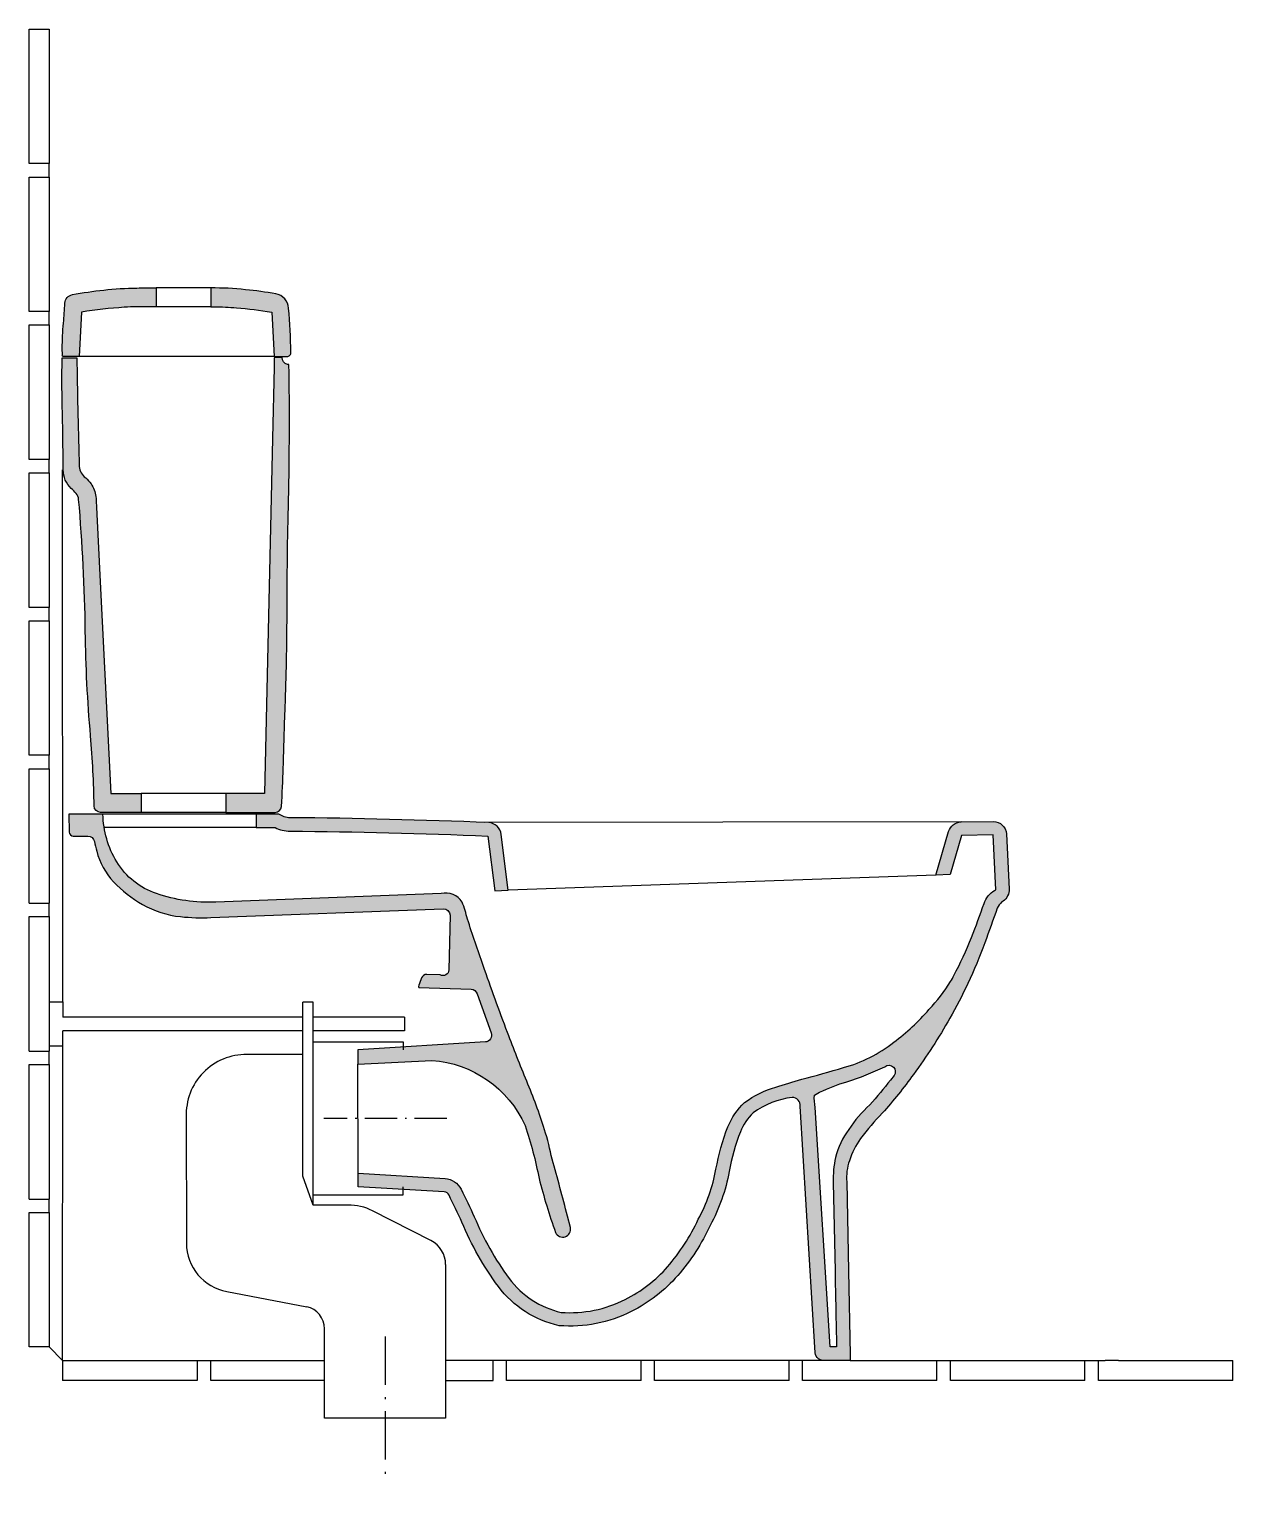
# Model space of a CAD drawing. Header units: millimetres. Extents: x -25 to 870, y -78 to 1005.
import ezdxf

# ---------------------------------------------------------------- set-up
doc = ezdxf.new("R2010")
doc.units = ezdxf.units.MM
doc.linetypes.add('ACAD_ISO10W100', pattern=[18.5, 12, -3, 0.5, -3])
doc.layers.add('ceco.net 350', color=7, linetype='Continuous')

msp = doc.modelspace()

# ---------------------------------------------------------------- hatches: boundary and pattern name
at = {"layer": 'ceco.net 350', "linetype": 'Continuous'}
for points in [[(14.1633193933103, 794.5473706680859), (12.4310217005459, 761.5428827964897), (0.7613262988579663, 761.5428827964897, -0.2543169581416311), (0.0367763082995225, 761.9368972114353, -0.03290280095361904), (0.7507050897620502, 786.4506004579089, 0.009369915105616777), (1.883597228357758, 801.2973759204688, -0.345604559775619), (7.385366890057412, 807.5333836038644, -0.01837881418855372), (30.72876030917905, 810.956625726838, -0.0233429793360284), (55.24195630506256, 812.4827819351158, -0.006626513951667081), (69.61879648986178, 812.5151009401234), (69.62798340086738, 798.4162406679861), (64.18218664473534, 798.5169430390142, 0.02008664090800054), (46.00391721582309, 798.1228086515766, 0.02499382807906347)], [(110.3853637327556, 812.5312957998176, -0.0280617455675792), (136.1869730033086, 811.2436544782358, -0.01416022164989034), (158.6069640779697, 808.2146114816496, -0.340204325065017), (168.1873478068064, 797.4125620491159, -0.01566477609744444), (169.8886190350768, 764.6064653328976, -0.4321422448474967), (167.004819033993, 761.5421803561803), (157.5245003585824, 761.5429101575137), (155.5730476222689, 794.5476221173303, -1.044101000882685e-06), (155.5743032283917, 794.547411807398, 1.270965575744075), (155.5730473134972, 794.5476273395561), (155.5730476222689, 794.5476221173303, 0.02163160892409932), (129.4076434014842, 797.7742640071865, 0.01733668569453071), (112.9055359549966, 798.5135784933409), (110.3853637327556, 798.5390365764542)]]:
    msp.add_hatch(color=256, dxfattribs=at).paths.add_polyline_path(points)
h = msp.add_hatch(color=256, dxfattribs=at)
edge = h.paths.add_edge_path()
edge.add_line((36.08337222463888, 436.5429008280407), (58.50753567940592, 436.5429008280189))
edge.add_line((58.50753567940592, 436.5429008280189), (58.52001197774371, 422.5429008280189))
edge.add_line((58.52001197774371, 422.5429008280189), (28.35017886367677, 422.5429008280462))
edge.add_arc((28.35017886368165, 427.345818235669), 4.802917407622829, 180.7706270103007, 269.9999999999418, ccw=False)
edge.add_arc((-684.7836793371162, 417.7536046556185), 708.3954492995092, 0.7706270103061004, 5.000586250819353)
edge.add_arc((1069.300508251069, 571.2341711348474), 1052.390631243408, 180.7705756358109, 185.0005862508184, ccw=False)
edge.add_arc((-1315.603508856658, 539.1574674817714), 1332.729090224221, 0.7705756358110586, 5.000343950044411)
edge.add_arc((4.660666800937389, 654.6736020062935), 7.421023825952618, 5.000343950034898, 41.36044039540521)
edge.add_arc((-36.07868438875764, 618.8069932042001), 61.69908903022929, 41.36044039542858, 46.40341347181683)
edge.add_arc((19.56007799259656, 677.2404199080718), 18.98633242672001, 180.491650459217, 226.4034134718065, ccw=False)
edge.add_arc((-4326.654917182118, 639.9449844651201), 4327.38867829042, 0.4916504592180893, 1.251955941215497)
edge.add_arc((441.7772467686435, 744.1554049408284), 442.1820690552843, 177.8611960435973, 181.251955941213, ccw=False)
edge.add_line((-0.09677499644931231, 760.6578618232015), (10.67504111077324, 760.6578618232015))
edge.add_line((10.67504111077324, 760.6578618232015), (10.77292011109785, 756.2658460966031))
edge.add_arc((5833.193030997431, 847.7328700212784), 5823.138514934988, 180.9000112134954, 181.6533154738539)
edge.add_arc((23.44984335631148, 680.4383237858169), 10.99432975244181, 183.7206735714358, 235.8769965829317)
edge.add_arc((-11.54346232149845, 641.5264261209875), 41.46790370703045, 37.74356129267369, 45.96200514118448, ccw=False)
edge.add_arc((4.526919865752397, 655.0228477685918), 20.51558188935715, 6.814457488862217, 35.41017800022178, ccw=False)
edge.add_arc((-829.3932485940453, 604.5687378372235), 855.9263902977009, 2.666249035900023, 3.5426088412780814, ccw=False)
edge.add_line((25.60655896342905, 644.3847482442688), (28.14597409603994, 594.0062621227116))
edge.add_line((28.14597409603994, 594.0062621227116), (36.0832184928895, 436.5429008280407))
edge.add_arc((36.08329535876419, 436.5429188665167), 7.895409619904525e-05, 193.206886940104, 346.7931130598961)
h = msp.add_hatch(color=256, dxfattribs=at)
edge = h.paths.add_edge_path()
edge.add_line((163.3518577185132, 760.6805508058023), (157.5047403034059, 760.6578618232015))
edge.add_line((157.5047403034059, 760.6578618232015), (157.3492788983913, 753.6947811871432))
edge.add_line((157.3492788983913, 753.6947811871432), (156.1630683383482, 700.5646825560761))
edge.add_line((156.1630683383482, 700.5646825560761), (152.2352645966712, 524.6392547539654))
edge.add_line((152.2352645966712, 524.6392547539654), (150.2683790086612, 436.5429008280735))
edge.add_line((150.2683790086612, 436.5429008280735), (121.4685659571096, 436.5172354666665))
edge.add_line((121.4685659571096, 436.5172354666665), (121.4810193833964, 422.5429008279607))
edge.add_line((121.4810193833964, 422.5429008279607), (158.0570892506275, 422.542900827928))
edge.add_arc((158.0570892506319, 427.3352456939086), 4.792344865980624, 269.999999999948, 356.1468841127561)
edge.add_arc((-529.9155377667153, 473.6709734813398), 694.3235879541679, 356.1468841127546, 358.5166582958395)
edge.add_arc((3809.621735949843, 361.2987325741022), 3646.668380536658, 177.8022490720109, 178.5166582958388, ccw=False)
edge.add_arc((-1679.664432149386, 571.9600435452944), 1846.658555230557, 357.8022490720115, 359.9077583482659)
edge.add_arc((4052.287398888362, 562.7320486416713), 3885.300703978019, 178.6394572442393, 179.907758348266, ccw=False)
edge.add_arc((-2258.093336269287, 712.6062094061042), 2426.859567015868, 358.6394572442398, 361.0137461590122)
edge.add_line((168.3863769255677, 755.542900828068), (167.2348243958349, 755.708549025956))
edge.add_arc((168.596556084507, 760.7742500944174), 5.245535292698412, 181.0235102842404, 254.95377599513148, ccw=False)
h = msp.add_hatch(color=256, dxfattribs=at)
edge = h.paths.add_edge_path()
edge.add_line((377.6882501971068, 113.7795281497092), (375.5018287196672, 122.3640923682797))
edge.add_arc((-910.1621205931999, -205.0844769445215), 1326.708090013685, 14.28899129292258, 16.17982735776024)
edge.add_arc((173.4860782715618, 127.8540597805936), 194.0241378270468, 10.91911440801015, 17.61728722549669)
edge.add_arc((-65.55998861033731, 52.01363561198434), 444.812475179002, 17.60883528186291, 22.55400709155705)
edge.add_arc((1644.419451355798, 758.9408266546576), 1405.533061370166, 200.8479750950814, 202.4313314777276, ccw=False)
edge.add_arc((1972.079829395821, 880.1502397744521), 1754.881203815939, 199.0029780541346, 200.7390134188605, ccw=False)
edge.add_arc((4733.343957846025, 1836.606064448424), 4677.102469675277, 198.6209163163463, 199.0668656270225, ccw=False)
edge.add_arc((199.2001894566546, 318.8762449963551), 104.7380732522265, 13.4188289455025, 20.65174920747977)
edge.add_arc((284.8561340020982, 347.7556174605622), 14.7491277111617, 33.12713836938847, 102.6646469580114)
edge.add_line((281.6224728331836, 362.1458990312894), (114.0793156388227, 355.7501586461458))
edge.add_arc((109.3622717450729, 479.3180927698506), 123.6579348311131, 251.3796211568719, 272.18612978496583, ccw=False)
edge.add_arc((87.4643119396718, 414.3260989040965), 55.07601366900809, 211.315152387217, 251.37962115687418, ccw=False)
edge.add_arc((100.688435271477, 422.3712827717003), 70.55510993973233, 180.9686971636133, 211.3151523872164, ccw=False)
edge.add_line((30.14340900868956, 421.1784675343988), (4.864633211142063, 421.2161042435491))
edge.add_line((4.864633211142063, 421.2161042435491), (5.081221523256318, 407.9082536519982))
edge.add_arc((8.158859108727526, 407.9583429076104), 3.078045165528413, 180.9324195945319, 268.547949938995)
edge.add_line((8.080860392445175, 404.8812861578426), (18.94795972527027, 404.8806587106046))
edge.add_arc((18.94767183866804, 399.894594382507), 4.986064336408688, 11.38373836262491, 89.99669184226627, ccw=False)
edge.add_arc((177.5536307913842, 431.8283225939869), 156.8027276511556, 191.3837383626314, 194.0676298323438)
edge.add_arc((74.87100736709044, 406.097893910618), 50.94538915483191, 194.0676298323422, 223.6146811595102)
edge.add_arc((106.549711535817, 436.2805982210216), 94.70079953228064, 223.6146811595117, 240.1995198074946)
edge.add_arc((95.16657359034888, 416.4049051810572), 71.79623659594756, 240.1995198074927, 264.1509142156661)
edge.add_arc((103.9715397728654, 502.3557176075587), 158.1968707733129, 264.1509142156675, 272.2992009421155)
edge.add_line((110.3180593030083, 344.2862024810747), (283.0218257544657, 350.811253169868))
edge.add_arc((283.2116723929244, 345.7864294445425), 5.028408815592434, 2.3732999025717163, 92.16370572755761, ccw=False)
edge.add_line((288.2357680197583, 345.9946561218803), (287.3292128027442, 305.3644403929211))
edge.add_arc((282.9933403930841, 305.4611838554592), 4.336951561914849, 240.1967645168344, 358.72180912907993, ccw=False)
edge.add_line((280.8377758782335, 301.6978488354653), (270.9028560746283, 302.006949617009))
edge.add_arc((270.7784723518025, 298.0090874797228), 3.999796617235788, 88.21795651471074, 158.7845174748243)
edge.add_arc((-39906.43697193813, 15894.21532956481), 43094.14737936405, 338.7767500058859, 338.78451747485286, ccw=False)
edge.add_arc((267.487993393187, 293.0190878216824), 2.738486014333585, 158.7767500058409, 197.6599758564725)
edge.add_line((264.8785622784435, 292.188320159752), (303.779554649007, 290.9785301105767))
edge.add_arc((303.6240049525013, 285.9768047607195), 5.004143501488281, 18.569342659493316, 88.21872075430463, ccw=False)
edge.add_line((308.3676274407808, 287.5703849664751), (318.795434044272, 258.5689203036491))
edge.add_arc((314.0166578223867, 256.8506569392808), 5.078300027389735, -85.29079464143081, 19.776625388538378, ccw=False)
edge.add_line((314.4335793031405, 251.7895001893794), (219.6949374601627, 246.0234613830544))
edge.add_line((219.6949374601627, 246.0234613830544), (219.6949374601627, 235.306109651945))
edge.add_line((219.6949374601627, 235.306109651945), (274.595718588138, 238.0270153259553))
edge.add_arc((269.0712919250905, 156.1483534442994), 82.06481926797815, 24.08115868507258, 86.14005257879808, ccw=False)
edge.add_arc((62.8583881876786, 94.41383557715099), 296.8230236472806, 10.858274121077272, 18.711031416721426, ccw=False)
edge.add_arc((797.1639168616501, 263.0132230236808), 456.9098602021292, 194.2776781537299, 199.562537090629)
edge.add_arc((371.9340999422857, 112.5606736611296), 5.8810542002269, 205.5566599994596, 371.9175194186103)
edge.add_arc((377.686134016448, 113.7772585067673), 0.003103143513274952, 316.7226672462969, 407.0039919857505)
h = msp.add_hatch(color=256, dxfattribs=at)
edge = h.paths.add_edge_path()
edge.add_line((331.3877826572207, 364.6180113029695), (326.2629040880329, 406.1685418257039))
edge.add_arc((316.3380908615196, 404.9444067312095), 10.00002121551482, 7.031398628294682, 86.66026825164883)
edge.add_arc((131.3440165309724, -4119.722153269019), 4538.445291436949, 87.65652713848954, 89.52181261633443)
edge.add_arc((169.0978264368146, 432.2078359103902), 13.64331676916309, 232.95676489282891, 270.5180715031716, ccw=False)
edge.add_line((160.8788536830198, 421.3179975582334), (144.0379187404997, 421.2469602940364))
edge.add_line((144.0379187404997, 421.2469602940364), (144.0800996719481, 411.2470492559805))
edge.add_line((144.0800996719481, 411.2470492559805), (158.0471171002973, 411.3059639605672))
edge.add_arc((169.0978264371978, 432.2078359102951), 23.64331676925814, 242.1348281358939, 270.2784891420687)
edge.add_arc((131.3440165311413, -4119.722153262099), 4528.445291430029, 87.65872364190773, 89.52086345347192, ccw=False)
edge.add_line((316.3382976812754, 404.9429032273365), (321.3699028241899, 364.1485975191099))
edge.add_line((321.3699028241899, 364.1485975191099), (331.3877870634224, 364.6180109684228))
edge.add_line((331.3877870634224, 364.6180109684228), (331.3877826572207, 364.6180113029695))
h = msp.add_hatch(color=256, dxfattribs=at)
edge = h.paths.add_edge_path()
edge.add_arc((619.0339031870985, 322.0501355183317), 48.45770503931899, 328.5591340693773, 334.5975006803997)
edge.add_arc((420.2492928560503, 430.6166472572388), 274.8934088897769, 331.9293959133795, 338.4238166281004)
edge.add_arc((141.9162002307095, 540.6827027528739), 574.1990169607831, 338.4238166281046, 341.1191342067335)
edge.add_arc((702.2513734109526, 349.0461309957689), 18.00034299982097, 120.9654280805781, 161.1191341691696, ccw=False)
edge.add_arc((9997.84572976689, -15142.58666098495), 18084.50971806972, 120.961988055808, 120.96542811845859, ccw=False)
edge.add_line((693.9208906628392, 365.0396670918562), (691.9593702271723, 405.7420726517648))
edge.add_line((691.9593702271723, 405.7420726517648), (668.493315921749, 405.4502866637849))
edge.add_line((668.493315921749, 405.4502866637849), (659.9913702548747, 376.3083423976641))
edge.add_line((659.9913702548747, 376.3083423976641), (649.4344078618833, 375.8281821765413))
edge.add_line((649.4344078618833, 375.8281821765413), (658.8940741375827, 408.25288567196))
edge.add_arc((668.4938897344651, 405.4522108140511), 10.00001195768637, 91.8377592422799, 163.7357874769513, ccw=False)
edge.add_line((668.1731948497672, 415.4470791946151), (691.9638044974472, 415.7429008291492))
edge.add_arc((692.0864987570421, 405.8755655998567), 9.868098013729682, 3.759721095627981, 90.71240115092041, ccw=False)
edge.add_line((701.9333587710735, 406.5226407675509), (703.9093125497511, 365.5207370376702))
edge.add_arc((693.4012337754853, 365.1565297473645), 10.51438854505999, -55.77194687225199, 1.9850622578741195, ccw=False)
edge.add_arc((704.4339171635171, 348.5864978923742), 9.39365497209841, 123.0168163874152, 130.7145129524204)
edge.add_arc((709.6323637640702, 343.6291444073886), 16.55715845092659, 133.16053033031, 152.0798240387553)
edge.add_arc((-1521.89855225038, 1121.518649463216), 2346.861876939649, 340.1713259958959, 340.8431107121219, ccw=False)
edge.add_arc((304.5466119022526, 468.0417875086382), 407.0679762104616, 334.88602842254284, 339.493838141161, ccw=False)
edge.add_arc((304.9235944433566, 468.6063869096027), 406.9668125352778, 330.6939629463808, 334.7915285023934, ccw=False)
edge.add_arc((272.7168223578926, 490.8509220048925), 445.9546174395334, 323.83250742008045, 330.22716293116423, ccw=False)
edge.add_arc((360.2332703342294, 423.7278626217425), 335.700094649028, 317.96963276787557, 324.2661117640332, ccw=False)
edge.add_arc((740.7385771248049, 70.99936023886961), 183.2391149084504, 135.7034495573201, 143.4806670621365)
edge.add_arc((640.639580244451, 145.6615638941284), 58.3645325837979, 143.9071401924997, 162.2121826273138)
edge.add_arc((623.664223968372, 150.7538841545818), 40.64642329783463, 161.7371776520528, 184.3274475422154)
edge.add_line((583.133679536475, 147.686850577853), (584.4391172326232, 81.52772944163735))
edge.add_arc((-146101.5468309091, -2846.256897730273), 146715.2016540943, 1.1174695362673788, 1.1434455069364162, ccw=False)
edge.add_line((585.7514008343387, 15.02496064954539), (566.9788827051343, 14.9912739330066))
edge.add_arc((565.983577268679, 21.14565477143415), 6.234343302725767, 184.6988579347091, 279.18651199996566, ccw=False)
edge.add_line((559.7701874698305, 20.63494582907333), (548.542671104593, 203.97095517044))
edge.add_arc((542.7005983373691, 204.6292116689761), 5.879040383889485, 353.5713028208011, 450.7211030866769)
edge.add_arc((549.7676421140674, 149.969511471785), 60.95799448847148, 96.72746399315658, 126.359031200709)
edge.add_arc((541.5312557633209, 169.6154418640085), 40.56496349007082, 133.459255340812, 157.5771518088488)
edge.add_arc((663.3783739262456, 124.6085996642772), 170.4367569170653, 159.2155976673443, 169.6055322562935)
edge.add_arc((360.3050200681928, 180.573758247789), 137.760779694228, 331.77306275971085, 349.45374701048144, ccw=False)
edge.add_arc((333.1027605796097, 185.2044557931988), 164.1536160289649, 319.2719912839479, 334.8410672217144, ccw=False)
edge.add_arc((372.2339059211713, 152.7019863374769), 113.29615960922, 296.57563201980474, 318.8163444047598, ccw=False)
edge.add_arc((377.5474475028965, 140.5324334202076), 100.0376154200273, 265.29228613268117, 296.9721231598183, ccw=False)
edge.add_arc((385.3607432310724, 115.3691922891596), 76.2397809071754, 216.5272621326357, 257.867426144383, ccw=False)
edge.add_arc((508.0883735616859, 205.5237843070917), 228.5217584931413, 202.5631774619469, 216.3762608711844, ccw=False)
edge.add_arc((-652.0513737888676, -327.6602907791554), 1048.465251302244, 25.14475360440017, 26.35736109485593)
edge.add_arc((283.5143823209549, 135.8911010109387), 4.356455804438674, 26.35736109486222, 85.95332610073254)
edge.add_line((283.8218133963874, 140.2366957124596), (219.8040741854747, 144.1869294361659))
edge.add_line((219.8040741854747, 144.1869294361659), (219.8040741854747, 154.2092033493227))
edge.add_line((219.8040741854747, 154.2092033493227), (284.4696043545027, 150.2157432100103))
edge.add_arc((283.5143823209511, 135.8911010109328), 14.35645580444464, 26.35736109484168, 86.18494601868798, ccw=False)
edge.add_arc((-652.0513737875552, -327.6602907784435), 1058.465251300752, 25.132391206892294, 26.35736109485248, ccw=False)
edge.add_arc((508.088373561671, 205.5237843070756), 218.5217584931225, 202.5048991554807, 216.3727230247457)
edge.add_arc((385.3607432310711, 115.3691922891542), 66.23978090717235, 216.5383871270764, 257.3109773520868)
edge.add_arc((377.5474475028968, 140.5324334202087), 90.03761542003, 265.7089454136274, 296.994070261491)
edge.add_arc((372.2339059211557, 152.7019863374693), 103.2961596092205, 296.5563780119046, 318.7944518535404)
edge.add_arc((333.1027605796053, 185.2044557932273), 154.1536160289861, 319.2868795452958, 334.9409160929724)
edge.add_arc((360.305020068169, 180.5737582477824), 127.7607796942467, 331.6533380766583, 349.4480033071755)
edge.add_arc((663.378373926251, 124.608599664278), 180.4367569170705, 159.1720459918522, 169.6011870588009, ccw=False)
edge.add_arc((541.5312557633166, 169.6154418640004), 50.56496349006983, 132.7547386948754, 157.7457872128836, ccw=False)
edge.add_arc((549.1796055865426, 150.9397863893338), 69.828087639249, 105.65491409479839, 126.9500466552403, ccw=False)
edge.add_arc((662.4360589897275, -184.7746136887378), 424.0526085262098, 105.4129707369203, 108.15059971478149, ccw=False)
edge.add_arc((178.5349060761627, 1606.900770517986), 1431.826908111933, 285.0254697637811, 286.3157040196012)
edge.add_arc((551.682112699357, 337.0521011281677), 108.2978222393661, 285.5847105343426, 307.8537980199634)
edge.add_arc((516.0287312661102, 387.1884078615059), 169.7831950397141, 306.9713234638514, 319.064797807921)
edge.add_arc((559.8887204739084, 357.7545830162765), 117.543867551911, 315.8940904772095, 328.7487127856721)
edge = h.paths.add_edge_path(flags=16)
edge.add_arc((614.5142705165583, 229.6971424775447), 4.764983472631873, -36.71309309922373, 129.7950929006439, ccw=False)
edge.add_line((618.334067366517, 226.8485955638535), (615.6427296381808, 223.4038211625248))
edge.add_arc((317.2162699675332, 457.5214704488954), 379.3012332420403, 318.29078844686757, 321.8855672241026, ccw=False)
edge.add_arc((663.6193148919544, 135.2060412207365), 94.29882099928209, 132.1183392239027, 146.8966983417908)
edge.add_arc((628.5163877212609, 153.4150479270093), 55.08819995308311, 142.8182268438124, 166.9014225642796)
edge.add_arc((641.7714190491022, 150.3308524351), 68.69731885675822, 166.9014225642785, 182.4719529156223)
edge.add_line((573.1380261950817, 147.3679141210614), (574.4410858382726, 81.32931186841051))
edge.add_arc((-146101.5461932345, -2846.25688511612), 146705.2010162949, 1.1214488289035103, 1.1434459515425033, ccw=False)
edge.add_line((575.5542414445554, 25.01692742168962), (570.8357834619601, 25.01320882715663))
edge.add_line((570.8357834619601, 25.01320882715663), (559.6506143154329, 203.1319012870954))
edge.add_arc((598.5680693942879, 210.1562429210722), 39.54629799621601, 176.9550609447629, 190.2313508383967, ccw=False)
edge.add_line((559.0776037041087, 212.2569106192805), (562.995212116055, 214.3678633630188))
edge.add_arc((627.9592398313342, 77.03672119394398), 151.9215834121479, 107.09737227515441, 115.3163303035524, ccw=False)
edge.add_arc((509.3516377398842, 450.9198282679886), 240.3332395429889, 287.9188352660265, 295.1430805153946)

# ---------------------------------------------------------------- linework, layer by layer
at = {"layer": 'ceco.net 350'}
for p, q in [((-24.7695953115217, 905), (-24.7695953115217, 1005)), ((-24.7695953115217, 974.5399836313372), (-24.7695953115217, 1005)), ((-24.7695953115217, 1005), (-9.769595311521698, 1005)), ((-9.769595311521698, 1005), (-9.769595311521698, 905)), ((-9.769595311521698, 905), (-24.7695953115217, 905)), ((-9.769595311521698, 895), (-9.769595311521698, 905)), ((-24.7695953115217, 795), (-24.7695953115217, 895)), ((-24.7695953115217, 879.9876435541555), (-24.7695953115217, 895)), ((-24.7695953115217, 895), (-9.769595311521698, 895)), ((-9.769595311521698, 895), (-9.769595311521698, 795)), ((110.3853637327556, 812.5312957998176), (69.61879648986178, 812.5151009401234)), ((-9.769595311521698, 795), (-24.7695953115217, 795)), ((-9.769595311521698, 785), (-9.769595311521698, 795)), ((110.3853637327556, 798.5390365764542), (69.62798340086738, 798.4162406679861)), ((-24.7695953115217, 685), (-24.7695953115217, 785)), ((-24.7695953115217, 785), (-9.769595311521698, 785)), ((-9.769595311521698, 785), (-9.769595311521698, 685)), ((157.5245003585824, 761.5429101575137), (12.4310217005459, 761.5428827964897)), ((-9.769595311521698, 685), (-24.7695953115217, 685)), ((-9.769595311521698, 675), (-9.769595311521698, 685)), ((-24.7695953115217, 575), (-24.7695953115217, 675)), ((-24.7695953115217, 675), (-9.769595311521698, 675)), ((-9.769595311521698, 675), (-9.769595311521698, 575)), ((-9.769595311521698, 575), (-24.7695953115217, 575)), ((-9.769595311521698, 565), (-9.769595311521698, 575)), ((-24.7695953115217, 465), (-24.7695953115217, 565)), ((-24.7695953115217, 565), (-9.769595311521698, 565)), ((-9.769595311521698, 565), (-9.769595311521698, 465)), ((-9.769595311521698, 465), (-24.7695953115217, 465)), ((-24.7695953115217, 355), (-24.7695953115217, 455)), ((-24.7695953115217, 455), (-9.769595311521698, 455)), ((-9.769595311521698, 455), (-9.769595311521698, 465)), ((-9.769595311521698, 455), (-9.769595311521698, 355)), ((121.4685659571096, 436.5172354666665), (58.50753567940592, 436.5429008280189)), ((121.4810193833964, 422.5429008279607), (58.52006197967239, 422.4867922788053)), ((144.0379187404997, 421.2469602940364), (30.14340900868956, 421.1784675343988)), ((144.0800996719481, 411.2470492559805), (31.01580816946989, 411.2470492559805)), ((-24.7695953115217, 355), (-9.769595311521698, 355)), ((-9.769595311521698, 345), (-9.769595311521698, 355)), ((-24.7695953115217, 245), (-24.7695953115217, 345)), ((-24.7695953115217, 345), (-9.769595311521698, 345)), ((-9.769595311521698, 345), (-9.769595311521698, 245)), ((-24.7695953115217, 245), (-9.769595311521698, 245)), ((-9.769595311521698, 235), (-9.769595311521698, 245)), ((-24.7695953115217, 135), (-24.7695953115217, 235)), ((-24.7695953115217, 235), (-9.769595311521698, 235)), ((-9.769595311521698, 235), (-9.769595311521698, 135)), ((219.8040741854747, 154.2092033493227), (219.6949374601627, 235.306109651945)), ((-24.7695953115217, 135), (-9.769595311521698, 135)), ((-9.769595311521698, 125), (-9.769595311521698, 135)), ((-24.7695953115217, 25), (-24.7695953115217, 125)), ((-24.7695953115217, 125), (-9.769595311521698, 125)), ((-9.769595311521698, 125), (-9.769595311521698, 25)), ((-9.769595311521698, 25), (-24.7695953115217, 25)), ((0, 15), (-9.769595311521698, 25)), ((0, 15), (0, 0)), ((0, 15), (5.281176070824586, 15)), ((5.281176070824586, 15), (194.8987466940598, 15)), ((100.2304046884783, 15), (100.2304046884783, 0)), ((110.2304046884783, 0), (110.2304046884765, 15)), ((585.7518877145449, 15), (284.8987466940598, 15)), ((320.2303953492737, 7.275957614183426e-12), (320.2303953492756, 15)), ((330.2304046884783, 6.366462912410498e-12), (330.2304046884783, 15)), ((430.2304046884783, 6.366462912410498e-12), (430.2304046884783, 15)), ((440.2304046884783, 7.275957614183426e-12), (440.2304046884801, 15)), ((540.2304046884783, 7.275957614183426e-12), (540.2304046884801, 15)), ((550.2304046884783, 7.275957614183426e-12), (550.2304046884801, 15)), ((585.7514008343387, 15.02496064954539), (775.2304046884783, 15)), ((650.2304046884783, 7.275957614183426e-12), (650.2304046884783, 15)), ((660.2304046884783, 7.275957614183426e-12), (660.2304046884783, 15)), ((760.2304046884783, 7.275957614183426e-12), (760.2304046884783, 15)), ((770.2304046884783, 7.275957614183426e-12), (770.2304046884783, 15)), ((785.2304046884783, 15), (775.2304046884783, 15)), ((785.2304046884783, 15), (870.2304046884783, 15)), ((870.2304046884783, 7.275957614183426e-12), (870.2304046884783, 15)), ((100.2304046884783, 0), (0, 0)), ((194.8987466940616, 1.818989403545856e-12), (110.2304046884783, 0)), ((284.898746694058, -9.094947017729282e-13), (320.2303953492737, 0)), ((430.2304046884783, 0), (330.2304046884783, 0)), ((540.2304046884783, 0), (440.2304046884783, 0)), ((650.2304046884783, 0), (550.2304046884783, 0)), ((760.2304046884783, 0), (660.2304046884783, 0)), ((785.2304046884783, 0), (770.2304046884783, 0)), ((870.2304046884783, 0), (785.2304046884783, 0))]:
    msp.add_line(p, q, dxfattribs=at)
at = {"layer": 'ceco.net 350', "ltscale": 0.5}
for p, q in [((0.2998832421781117, 281.5372173148207), (0, 677.1778636295021)), ((-9.769595311521698, 281.5372173148207), (0.2998832421781117, 281.5372173148207)), ((0.2998832421781117, 281.5372173148207), (0.2998832421781117, 270.2143247519252)), ((178.7685059702617, 151.952311294197), (178.7685059702617, 281.3211408415118)), ((186.3206658640684, 281.3211408415118), (178.7685059702617, 281.3211408415118)), ((186.3206658640665, 130.5644166977763), (186.3206658640684, 281.3211408415118)), ((178.7685059702617, 270.2143247519252), (0.2998832421781117, 270.2143247519252)), ((178.7685059702617, 260.1494400808078), (0.2998832421781117, 260.1494400808078)), ((0.2998832421781117, 248.8265475179142), (0.2998832421781117, 260.1494400808078)), ((254.289697080063, 270.2143247519252), (186.3206658640684, 270.2143247519252)), ((254.289697080063, 260.1494400808078), (186.3206658640684, 260.1494400808078)), ((186.3206658640665, 251.8910821389545), (253.2476747699056, 251.8910821389545)), ((253.2476747699056, 251.8910821389545), (253.2476747699056, 245.9997426459267)), ((-9.769595311521698, 248.8265475179142), (0.2998832421781117, 248.8265475179142)), ((0, 15), (0.2998832421781117, 248.8265475179142)), ((178.7685059702617, 242.5360386093962), (137.215892467415, 242.5360386093962)), ((92.0710467165718, 195.985991016385), (92.17569974082289, 102.1259135430701)), ((186.3206658640665, 130.5644166977763), (178.7685059702617, 151.952311294197)), ((253.2476747699056, 138.108403152899), (253.2476747699056, 143.9997426459267)), ((186.3206658640665, 138.108403152899), (253.2476747699056, 138.108403152899)), ((212.3628206064077, 130.5644166977763), (186.3206658640665, 130.5644166977763)), ((273.9791348676026, 104.0606099495108), (230.5235969534933, 126.2040884481066)), ((284.8987466940598, 86.24077407434743), (284.8987466940598, -28.03632768875286)), ((122.3132825376961, 66.2516294927409), (181.7094871293029, 54.93747171800351)), ((194.8987466940598, -28.03632768875286), (194.8987466940598, 38.50673086774987)), ((284.8987466940598, -28.03632768875286), (194.8987466940598, -28.03632768875286))]:
    msp.add_line(p, q, dxfattribs=at)
at = {"layer": 'ceco.net 350', "linetype": 'ACAD_ISO10W100', "ltscale": 2}
msp.add_line((285.7677291316795, 194.9997426459267), (194.4478505310162, 194.9997426459267), dxfattribs=at)
at = {"layer": 'ceco.net 350', "linetype": 'ACAD_ISO10W100', "ltscale": 3}
msp.add_line((239.8987466940598, 32.73485640928448), (239.8987466940598, -77.56759110022904), dxfattribs=at)
at = {"layer": 'ceco.net 350', "ltscale": 0.5}
for points in [[(14.1633193933103, 794.5473706680859), (12.4310217005459, 761.5428827964897), (0.7613262988579663, 761.5428827964897, -0.5176330938654601), (-0.05250329847513058, 762.6937924093563), (-0.08453438468859531, 767.5429308280691, -0.02538112969592115), (0.7507050897620502, 786.4506004579089, 0.009369915105616716), (1.883597228357758, 801.2973759204688, -0.3456045597755984), (7.385366890057412, 807.5333836038644, -0.0183788141885514), (30.72876030917541, 810.956625726838, -0.02334297933603174), (55.24195630506256, 812.4827819351158, -0.006626513951667046), (69.61879648986178, 812.5151009401234), (69.62798340086738, 798.4162406679861), (64.18218664473534, 798.5169430390142, 0.02008664090799926), (46.00391721582309, 798.1228086515766, 0.02499382807906442), (14.1633193933103, 794.5473706680859, 6.681609625090439)], [(155.5730466560472, 794.547638458951), (157.5245003585824, 761.5429101575137), (167.004819033993, 761.5421803561803, 0.4321422448473973), (169.8886190350768, 764.6064653328976, 0.01566477609744269), (168.1873478068064, 797.4125620491104, 0.3402043250649991), (158.6069640779751, 808.2146114816478, 0.01416022164989323), (136.1869730033086, 811.2436544782358, 0.02806174556758018), (110.3853637327556, 812.5312957998176), (110.3853637327556, 798.5390365764542), (112.9055359550002, 798.5135784933409, -0.01733668569453645), (129.4076434014933, 797.7742640071847, -0.02163265351367775), (155.5743032283917, 794.547411807398, 1.259915149075386)], [(36.08337222463888, 436.5429008280407), (58.50753567940592, 436.5429008280189), (58.52001197774371, 422.5429008280189), (28.35017886367677, 422.5429008280462, -0.4102796191715917), (23.54769587801275, 427.2812210468201, 0.0184587750283782), (20.91547963883386, 479.5015569203733, -0.0184589992682765), (17.00505262733168, 557.080909937169, 0.01845794167148785), (12.05344750794211, 655.3204312291145, 0.1599954746890331), (10.23064603094281, 659.5773685181357, 0.02200767308433412), (6.467551247260417, 663.4902721837534, -0.2030513878081463), (0.5744445640702907, 677.0775017214055, 0.003317470665638509), (-0.2992653742821858, 734.4941624970234, -0.01479606068238457), (-0.09677499644931231, 760.6578618232015), (10.67504111077324, 760.6578618232015), (10.77292011109785, 756.2658460966031, 0.003286921740203553), (12.47868669744093, 679.7248756293629, 0.2315867475649611), (17.2823387647968, 671.336830841301, -0.0358751049596361), (21.24762952471247, 666.9101085447201, -0.1254239177917702), (24.89757146875672, 657.4571142963032, -0.00382385964620034), (25.60655896342905, 644.3847482442688, 1.193204210808428e-07), (28.14597409603994, 594.0062621227116, 4.079840484278377e-07), (36.0832184928895, 436.5429008280407, 0.9441840257162716), (36.0832184928895, 436.5429008280407, 0.7924923832538554)], [(377.6882501971068, 113.7795281497092), (375.5018287196672, 122.3640923682797, 0.008250515936064962), (363.9975204618986, 164.6066985169728, 0.02923461669482696), (358.4103663910246, 186.5769149822845, 0.02158073185339082), (345.2325186037597, 222.6232897691461, -0.006908805447025301), (330.9094374169035, 258.7262428140457, -0.007575028144086948), (312.8367515712998, 308.7305619562212, -0.001945823397846449), (301.0788784358137, 343.1825552979317, 0.03157005029597827), (297.2079378953367, 355.8159964109054, 0.3130815811055615), (281.6224728331836, 362.1458990312894), (114.0793156388227, 355.7501586461458, -0.09103576379747973), (69.8787396324351, 362.1330444974446, -0.1766170390727776), (40.4116943549725, 385.7006127056611, -0.1331907022723233), (30.14340900868956, 421.1784675343988), (4.864633211142063, 421.2161042435491), (5.081221523256318, 407.9082536519982, 0.4020761393412176), (8.080860392445175, 404.8812861578426), (18.94795972527027, 404.8806587106046, -0.3571313311481329), (23.8356464984754, 400.8787393372204, 0.01171122109264174), (25.45349617610736, 393.7147495673453, 0.1296424015147408), (37.98679355502099, 370.9555057219532, 0.07249159305819791), (59.48519135183778, 354.1029104225381, 0.1048898152913385), (87.84992086808052, 344.9824564532028, 0.03556859614151523), (110.3180593030083, 344.2862024810747), (283.0218257544657, 350.811253169868, -0.4131425326329703), (288.2357680197583, 345.9946561218803), (287.3292128027442, 305.3644403929211, -0.5688009747915234), (280.8377758782335, 301.6978488354653), (270.9028560746283, 302.006949617009, 0.3180187615796188), (267.0497577560727, 299.4565198418186, -3.38919770177284e-05), (264.9352397672737, 294.0104276100938, 0.171306905154459), (264.8785622784435, 292.188320159752), (303.779554649007, 290.9785301105767, -0.3136176317070323), (308.3676274407808, 287.5703849664751), (318.795434044272, 258.5689203036491, -0.4935111956997588), (314.4335793031405, 251.7895001893794), (219.6949374601627, 246.0234613830544), (219.6949374601627, 235.306109651945), (274.595718588138, 238.0270153259553, -0.2776013003959485), (343.9938790361575, 189.6332829211624, 0.004475336829148934), (343.9938790361575, 189.6332829211624, -0.03427753287341145), (354.3671404451434, 150.3294391633608, 0.0230636353563983), (366.6284533242233, 110.0235665545515, 0.8875361872919463), (377.6883932415349, 113.775131207618, 0.4156524129726302)], [(331.3877826572207, 364.6180113029695), (326.2629040880329, 406.1685418257039, 0.3621374272968776), (316.9206552276864, 414.9274444988441, 0.008139022982016735), (169.2211883558357, 418.5650768675623, -0.1653754724779931), (160.8788536830198, 421.3179975582334), (144.0379187404997, 421.2469602940364), (144.0800996719481, 411.2470492559805), (158.0471171002973, 411.3059639605672, 0.1234208996149388), (169.2127455661921, 408.5647984268144, -0.008125296515875916), (316.3382976812754, 404.9429032273365), (321.3699028241899, 364.1485975191099), (331.3877870634224, 364.6180109684228)], [(660.3769981901005, 296.7737102716637, 0.0263534430170622), (662.8065516394872, 301.2630139008197, 0.02834484349716121), (675.8807630838255, 329.5278858629663, 0.01176108376497524), (685.2195662327304, 354.8710681074517, -0.1770185838477994), (692.9898230393046, 364.481027588381, -1.501010493324442e-05), (693.9208906628392, 365.0396670918562), (691.9593702271723, 405.7420726517648), (668.493315921749, 405.4502866637849), (659.9913702548747, 376.3083423976641), (649.4344078618833, 375.8281821765413), (658.8940741375827, 408.25288567196, -0.3244278584241422), (668.1731948497672, 415.4470791946151), (691.9638044974472, 415.7429008291492, -0.3987202295574069), (701.9333587710735, 406.5226407675509), (703.9093125497511, 365.5207370376702, -0.2574867337229996), (699.3154539477728, 356.4631779064348, 0.0336001734592287), (698.3065260405783, 355.7065984367036, 0.08273902355983206), (695.0024453124424, 351.3818847014918, -0.002931222185718807), (685.8205307638254, 325.4425727421476, -0.02010807219608854), (673.1325517403184, 295.273902154413, -0.01788090787057049), (659.8058595456259, 269.406576616002, -0.02790919128501312), (632.7338752815031, 227.6718148937107, -0.02748048685402942), (609.5879692920062, 198.9684631407799, 0.03394754480454087), (593.4773432552829, 180.0438568063637, 0.08004109078096819), (585.0652008940488, 163.4915112732651, 0.09888911632927756), (583.133679536475, 147.686850577853), (584.4391172326232, 81.52772944163735, -0.0001133415541290392), (585.7514008343387, 15.02496064954539), (566.9788827051343, 14.9912739330066, -0.43734479825706), (559.7701874698305, 20.63494582907333), (548.542671104593, 203.97095517044, 0.4512536467536857), (542.6266089041874, 210.5077864451596, 0.1300173875300455), (513.6291093925392, 199.0600761944643, 0.1056243665705214), (504.0332469709574, 185.0885023097835, 0.04536572516624033), (495.7386722755418, 155.359510851913, -0.07729995192524788), (481.6834514991915, 115.4177239507881, -0.0680376031606956), (457.5009104315523, 78.09932067448244, -0.09734919971675406), (422.9202015723913, 51.3761790850549, -0.1391165462464101), (369.3370915489631, 40.83231028068985, -0.1823626493657639), (324.0964569972057, 69.99087780934497, -0.06034403235246598), (297.0583552852604, 117.8395468920971, 0.005291047684491016), (287.4179514568659, 137.8252300596814, 0.2660605743241128), (283.8218133963874, 140.2366957124596), (219.8040741854747, 144.1869294361659), (219.8040741854747, 154.2092033493227), (284.4696043545027, 150.2157432100103, -0.2671430391898028), (296.3783755060103, 142.2649148299679, -0.005344990345004141), (306.2077446623371, 121.8818653301896, 0.0605837558776633), (332.139850756852, 75.93259534066237, 0.1798049323468782), (370.8105595406832, 50.74720896144936, 0.137361376710799), (418.4153666338661, 60.30410066656259, 0.09733757780725197), (449.948887523451, 84.65436900542409, 0.06841003922793167), (472.746127592296, 119.9122863992561, 0.07780027876859667), (485.9052527391814, 157.1772118986009, -0.04553714910213091), (494.7327418696386, 188.7652363823581, -0.1094782851738235), (507.204650016467, 206.7435938601939, -0.09318587764942553), (530.3369973244007, 218.1775580451085), (530.3369973244007, 218.1775580451085), (530.3369973244007, 218.1775580451085, -0.01194572801190101), (549.7337464062239, 224.0270540380625, 0.005629768447565722), (580.7777077353985, 232.7359247637705, 0.09747418428518952), (618.1389306865985, 251.5423961538199, 0.0528167670301889), (644.2916255221899, 275.9455956220299, 0.0561477627637002)], [(611.4644719233838, 233.3582619833142, -0.888686050065725), (618.334067366517, 226.8485955638535), (615.6427296381808, 223.4038211625248, -0.01568646782763021), (600.3764832272882, 205.1532490627178, 0.0645722787156045), (584.6263952082409, 186.7073643270123, 0.1054712692301784), (574.8614948997038, 165.8995283077893, 0.06804397861657102), (573.1380261950817, 147.3679141210614), (574.4410858382726, 81.32931186841051, -9.598055429862172e-05), (575.5542414445554, 25.01692742168962), (570.8357834619601, 25.01320882715663), (559.6506143154329, 203.1319012870954, -0.05799362778795972), (559.0776037041087, 212.2569106192805), (562.995212116055, 214.3678633630188, -0.0358773513802908), (583.2948275660838, 222.2443579884803, 0.031532160732304)]]:
    msp.add_lwpolyline(points, format="xyb", close=True, dxfattribs=at)
msp.add_lwpolyline([(163.3518577185132, 760.6805508058023), (157.5047403034059, 760.6578618232015), (157.3492788983913, 753.6947811871432), (156.1630683383482, 700.5646825560761), (152.2352645966712, 524.6392547539654), (150.2683790086612, 436.5429008280735), (121.4685659571096, 436.5172354666665), (121.4810193833964, 422.5429008279607), (158.0570892506275, 422.542900827928, 0.3946510115044843), (162.8386015027172, 427.013205482679, 0.01034045903376956), (164.1753778161656, 455.6975015054722, -0.003117208387170628), (165.6357626065383, 501.1433023045647, 0.009187275799569931), (166.9917299561348, 568.9870713091386, -0.005534064037113773), (168.0820460326941, 654.98353740727, 0.01036016037732515), (168.3863769255677, 755.542900828068), (167.2348243958349, 755.708549025956, -0.3342570160827379), (163.3518577185132, 760.6805508058023, -2.723090083284376)], format="xyb", dxfattribs=at)
for points in [[(668.17319484978, 415.4470791946151), (313.801920713011, 415.1100073249436)], [(649.4344078618833, 375.8281821765413), (331.3877870634205, 364.6180109684228)], [(254.289697080063, 270.2143247519252), (254.289697080063, 260.1494400808078)]]:
    msp.add_lwpolyline(points, dxfattribs=at)
for centre, radius, start, end in [((136.7381530613402, 197.8333014438685), 44.70528989985703, 89.38770170714265, 182.3682484917283), ((212.3628206064077, 90.56441669777632), 40, 62.99814100823804, 90), ((128.8784147762108, 102.3631875958727), 36.70348198665862, 180.3703980050411, 259.6960836485969), ((264.8987466940598, 86.24077407434743), 20, 0, 62.99814100823804), ((177.9465174295892, 38.40786462624601), 16.95251755843015, 0.3341480382438938, 77.17516586421081)]:
    msp.add_arc(centre, radius, start, end, dxfattribs=at)

doc.saveas('drawing.dxf')
